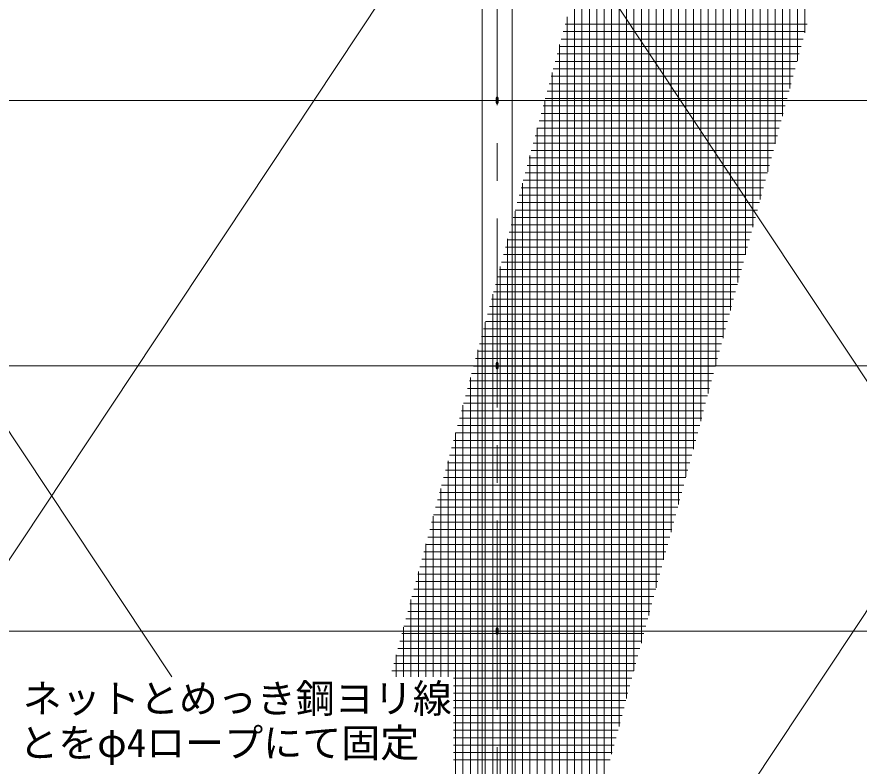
# Model space of a CAD drawing. Units: millimetres at full size; details may follow other scales. Extents: x -16800 to 16800, y -11880 to 11880.
# Drawn here: x -10302 to -4635, y 1489 to 6530 of the extents above; entities that cross this region are included whole.
import ezdxf
from ezdxf.enums import TextEntityAlignment as Align

# ---------------------------------------------------------------- set-up
doc = ezdxf.new("R2010")
doc.units = ezdxf.units.MM
doc.header["$LTSCALE"] = 40
doc.linetypes.add('USER1', pattern=[50.8, 31.75, -6.35, 6.35, -6.35])
for name, color, linetype, lineweight in [('0-0_D-STR1', 1, 'Continuous', 18), ('0-1_D-BMK', 2, 'USER1', 13), ('0-2_D-STR3', 3, 'Continuous', 13), ('0-9_D-STR-TXT', 7, 'Continuous', 13), ('0-A_D-STR2', 7, 'Continuous', 13)]:
    doc.layers.add(name, color=color, linetype=linetype, lineweight=lineweight)
doc.styles.add('ＭＳ ゴシック', font='')
doc.styles.get('ＭＳ ゴシック').set_extended_font_data('MS Gothic')

msp = doc.modelspace()

# ---------------------------------------------------------------- linework, layer by layer
at = {"layer": '0-0_D-STR1'}
msp.add_line((-6970.08, 587.52), (-6970.08, 7857.52), dxfattribs=at)
msp.add_lwpolyline([(-6970.08, 7857.52), (-7170.08, 7857.52), (-7170.08, 587.52)], dxfattribs=at)
at = {"layer": '0-1_D-BMK'}
msp.add_line((-7070.08, -2193.48), (-7070.08, 7908.52), dxfattribs=at)
at = {"layer": '0-2_D-STR3'}
for p, q in [((-12767.5, -761.01), (-7660.04, 6936.59)), ((-12475.91, 6936.59), (-9259.97, 2089.76)), ((-6479.9, 6936.74), (-2191.5, 478.35)), ((-12288.4, 5967.52), (-270.08, 5967.52)), ((-7076.08, 5984.52), (-7076.08, 5950.52)), ((-7064.08, 5984.52), (-7064.08, 5950.52)), ((-6771.64, -761.07), (-3149.63, 4693.74)), ((-7076.08, 4199.52), (-7076.08, 4165.52)), ((-7064.08, 4199.52), (-7064.08, 4165.52)), ((-12288.4, 4182.52), (-270.08, 4182.52)), ((-12288.4, 2397.52), (-270.08, 2397.52)), ((-7076.08, 2414.52), (-7076.08, 2380.52)), ((-7064.08, 2414.52), (-7064.08, 2380.52))]:
    msp.add_line(p, q, dxfattribs=at)
for centre, start, end in [((-7070.08, 5984.52), 0, 180), ((-7070.08, 5950.52), 180, 0), ((-7070.08, 4199.52), 0, 180), ((-7070.08, 4165.52), 180, 0), ((-7070.08, 2414.52), 0, 180), ((-7070.08, 2380.52), 180, 0)]:
    msp.add_arc(centre, 6, start, end, dxfattribs=at)
at = {"layer": '0-A_D-STR2'}
for p, q in [((-6250, 1755.98), (-6250, 7757.52)), ((-6200, 1942.59), (-6200, 7757.52)), ((-6150, 2129.19), (-6150, 7757.52)), ((-6100, 2315.79), (-6100, 7757.52)), ((-6050, 2502.39), (-6050, 7757.52)), ((-6000, 2689), (-6000, 7757.52)), ((-5950, 2875.6), (-5950, 7757.52)), ((-5900, 3062.2), (-5900, 7757.52)), ((-5850, 3248.8), (-5850, 7757.52)), ((-5800, 3435.41), (-5800, 7757.52)), ((-5750, 3622.01), (-5750, 7757.52)), ((-5700, 3808.61), (-5700, 7757.52)), ((-5650, 3995.21), (-5650, 7757.52)), ((-5600, 4181.82), (-5600, 7757.52)), ((-5550, 4368.42), (-5550, 7757.52)), ((-5500, 4555.02), (-5500, 7757.52)), ((-5450, 4741.62), (-5450, 7757.52)), ((-5400, 4928.23), (-5400, 7757.52)), ((-5350, 5114.83), (-5350, 7757.52)), ((-5300, 5301.43), (-5300, 7757.52)), ((-5250, 5488.03), (-5250, 7757.52)), ((-5200, 5674.64), (-5200, 7757.52)), ((-5150, 5861.24), (-5150, 7757.52)), ((-5100, 6047.84), (-5100, 7757.52)), ((-5050, 6234.44), (-5050, 7757.52)), ((-5000, 6421.05), (-5000, 7757.52)), ((-6300, 1569.38), (-6300, 7648.86)), ((-6350, 1382.78), (-6350, 7462.25)), ((-6400, 1196.18), (-6400, 7275.65)), ((-6450, 1009.57), (-6450, 7089.05)), ((-6500, 822.97), (-6500, 6902.45)), ((-6550, 636.37), (-6550, 6715.84)), ((-6600, 612.52), (-6600, 6529.24)), ((-6613.2, 6480), (-4984.2, 6480)), ((-6626.59, 6430), (-4997.6, 6430)), ((-6639.99, 6380), (-5011, 6380)), ((-6653.39, 6330), (-5024.4, 6330)), ((-6650, 612.52), (-6650, 6342.64)), ((-6666.79, 6280), (-5037.79, 6280)), ((-6693.58, 6180), (-5064.59, 6180)), ((-6680.18, 6230), (-5051.19, 6230)), ((-6706.98, 6130), (-5077.99, 6130)), ((-6700, 612.52), (-6700, 6156.04)), ((-6720.37, 6080), (-5091.38, 6080)), ((-6733.77, 6030), (-5104.78, 6030)), ((-6750, 612.52), (-6750, 5969.43)), ((-6747.17, 5980), (-5118.18, 5980)), ((-6760.57, 5930), (-5131.58, 5930)), ((-6773.96, 5880), (-5144.97, 5880)), ((-6800, 612.52), (-6800, 5782.83)), ((-6787.36, 5830), (-5158.37, 5830)), ((-6814.16, 5730), (-5185.17, 5730)), ((-6800.76, 5780), (-5171.77, 5780)), ((-6827.55, 5680), (-5198.56, 5680)), ((-6840.95, 5630), (-5211.96, 5630)), ((-6854.35, 5580), (-5225.36, 5580)), ((-6850, 612.52), (-6850, 5596.23)), ((-6867.75, 5530), (-5238.76, 5530)), ((-6881.14, 5480), (-5252.15, 5480)), ((-6900, 612.52), (-6900, 5409.63)), ((-6894.54, 5430), (-5265.55, 5430)), ((-6921.34, 5330), (-5292.35, 5330)), ((-6907.94, 5380), (-5278.95, 5380)), ((-6934.73, 5280), (-5305.74, 5280)), ((-6950, 612.52), (-6950, 5223.02)), ((-6948.13, 5230), (-5319.14, 5230)), ((-6961.53, 5180), (-5332.54, 5180)), ((-6974.93, 5130), (-5345.94, 5130)), ((-6988.32, 5080), (-5359.33, 5080)), ((-7001.72, 5030), (-5372.73, 5030)), ((-7000, 612.52), (-7000, 5036.42)), ((-7015.12, 4980), (-5386.13, 4980)), ((-7041.91, 4880), (-5412.92, 4880)), ((-7028.52, 4930), (-5399.53, 4930)), ((-7055.31, 4830), (-5426.32, 4830)), ((-7050, 612.52), (-7050, 4849.82)), ((-7068.71, 4780), (-5439.72, 4780)), ((-7082.11, 4730), (-5453.12, 4730)), ((-7100, 612.52), (-7100, 4663.22)), ((-7095.5, 4680), (-5466.51, 4680)), ((-7108.9, 4630), (-5479.91, 4630)), ((-7122.3, 4580), (-5493.31, 4580)), ((-7149.09, 4480), (-5520.1, 4480)), ((-7135.7, 4530), (-5506.71, 4530)), ((-7162.49, 4430), (-5533.5, 4430)), ((-7150, 612.52), (-7150, 4476.61)), ((-7175.89, 4380), (-5546.9, 4380)), ((-7189.29, 4330), (-5560.3, 4330)), ((-7202.68, 4280), (-5573.69, 4280)), ((-7200, 612.52), (-7200, 4290.01)), ((-7216.08, 4230), (-5587.09, 4230)), ((-7229.48, 4180), (-5600.49, 4180)), ((-7250, 612.52), (-7250, 4103.41)), ((-7242.88, 4130), (-5613.89, 4130)), ((-7269.67, 4030), (-5640.68, 4030)), ((-7256.27, 4080), (-5627.28, 4080)), ((-7283.07, 3980), (-5654.08, 3980)), ((-7300, 612.52), (-7300, 3916.81)), ((-7296.47, 3930), (-5667.47, 3930)), ((-7309.86, 3880), (-5680.87, 3880)), ((-7323.26, 3830), (-5694.27, 3830)), ((-7336.66, 3780), (-5707.67, 3780)), ((-7350.06, 3730), (-5721.06, 3730)), ((-7350, 612.52), (-7350, 3730.2)), ((-7376.85, 3630), (-5747.86, 3630)), ((-7363.45, 3680), (-5734.46, 3680)), ((-7390.25, 3580), (-5761.26, 3580)), ((-7403.65, 3530), (-5774.65, 3530)), ((-7400, 2089.76), (-7400, 3543.6)), ((-7417.04, 3480), (-5788.05, 3480)), ((-7430.44, 3430), (-5801.45, 3430)), ((-7450, 2089.76), (-7450, 3357)), ((-7443.84, 3380), (-5814.85, 3380)), ((-7457.24, 3330), (-5828.24, 3330)), ((-7470.63, 3280), (-5841.64, 3280)), ((-7497.43, 3180), (-5868.44, 3180)), ((-7484.03, 3230), (-5855.04, 3230)), ((-7510.82, 3130), (-5881.83, 3130)), ((-7500, 2089.76), (-7500, 3170.4)), ((-7524.22, 3080), (-5895.23, 3080)), ((-7537.62, 3030), (-5908.63, 3030)), ((-7551.02, 2980), (-5922.03, 2980)), ((-7550, 2089.76), (-7550, 2983.79)), ((-7564.41, 2930), (-5935.42, 2930)), ((-7577.81, 2880), (-5948.82, 2880)), ((-7604.61, 2780), (-5975.62, 2780)), ((-7600, 2089.76), (-7600, 2797.19)), ((-7591.21, 2830), (-5962.22, 2830)), ((-7618, 2730), (-5989.01, 2730)), ((-7631.4, 2680), (-6002.41, 2680)), ((-7650, 2089.76), (-7650, 2610.59)), ((-7644.8, 2630), (-6015.81, 2630)), ((-7658.2, 2580), (-6029.21, 2580)), ((-7671.59, 2530), (-6042.6, 2530)), ((-7684.99, 2480), (-6056, 2480)), ((-7700, 2089.76), (-7700, 2423.99)), ((-7698.39, 2430), (-6069.4, 2430)), ((-7725.18, 2330), (-6096.19, 2330)), ((-7711.79, 2380), (-6082.8, 2380)), ((-7738.58, 2280), (-6109.59, 2280)), ((-7751.98, 2230), (-6122.99, 2230)), ((-7750, 2089.76), (-7750, 2237.38)), ((-7765.38, 2180), (-6136.39, 2180)), ((-7778.77, 2130), (-6149.78, 2130)), ((-7363.57, 2080), (-6163.18, 2080)), ((-7363.57, 2030), (-6176.58, 2030)), ((-7363.57, 1980), (-6189.98, 1980)), ((-7363.57, 1930), (-6203.37, 1930)), ((-7363.57, 1880), (-6216.77, 1880)), ((-7363.57, 1830), (-6230.17, 1830)), ((-7363.57, 1780), (-6243.57, 1780)), ((-7363.57, 1730), (-6256.96, 1730)), ((-7363.57, 1680), (-6270.36, 1680)), ((-7363.57, 1630), (-6283.76, 1630)), ((-7363.57, 1580), (-6297.16, 1580)), ((-7363.57, 1530), (-6310.55, 1530))]:
    msp.add_line(p, q, dxfattribs=at)

# ---------------------------------------------------------------- texts
at = {"layer": '0-9_D-STR-TXT', "style": 'ＭＳ ゴシック'}
for s, p in [('ネットとめっき鋼ヨリ線', (-10261.88, 1789.92)), ('とをφ4ロープにて固定', (-10286.25, 1491.66))]:
    msp.add_text(s, height=192.4, dxfattribs=at).set_placement(p, align=Align.BOTTOM_LEFT)

doc.saveas('drawing.dxf')
